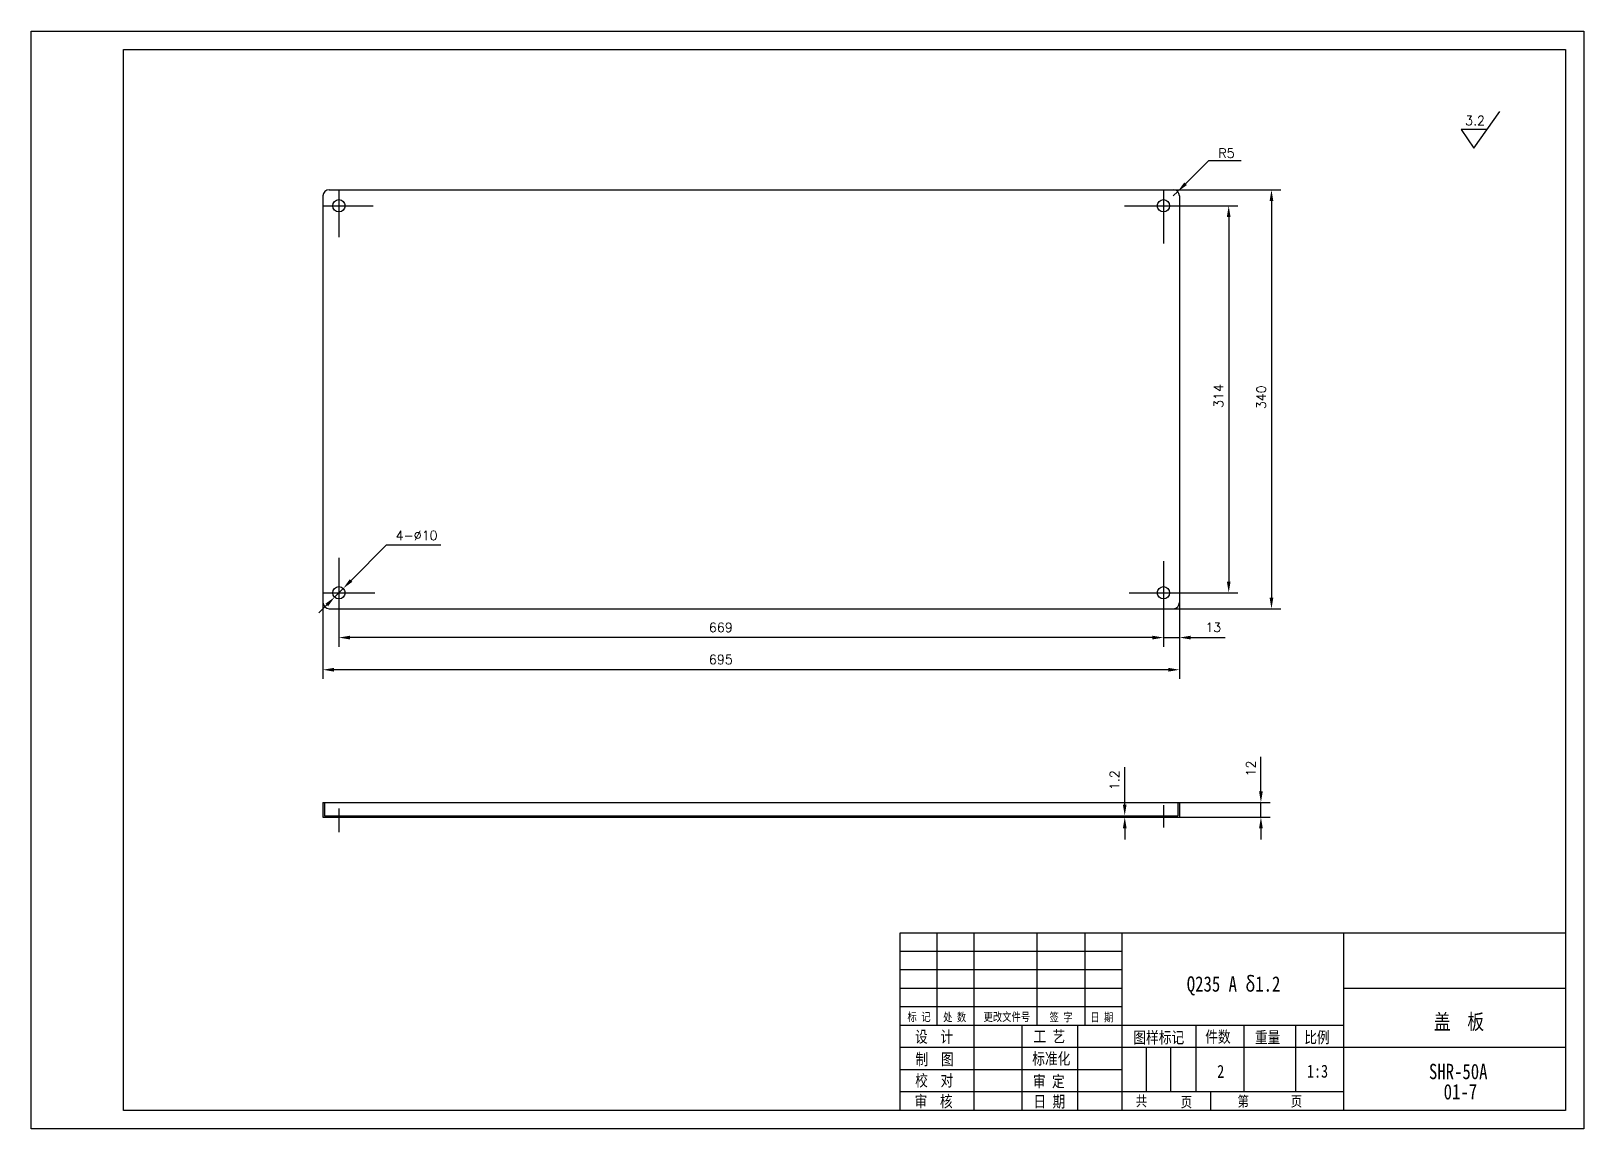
# Model space of a CAD drawing. Extents: x -56 to 1204, y 112 to 1003.
import ezdxf

# ---------------------------------------------------------------- set-up
doc = ezdxf.new("R2010")
doc.units = 0
doc.header["$LTSCALE"] = 10.5
doc.header["$MEASUREMENT"] = 0
doc.linetypes.add('CENTER', pattern=[2, 1.25, -0.25, 0.25, -0.25])
doc.layers.get('0').update_dxf_attribs({"color": 2, "linetype": 'CONTINUOUS'})
doc.layers.get('DEFPOINTS').update_dxf_attribs({"linetype": 'CONTINUOUS'})
for name, color, linetype in [('LINE_THIN', 2, 'CONTINUOUS'), ('PART', 3, 'CONTINUOUS'), ('SMPEN_THICK', 7, 'CONTINUOUS')]:
    doc.layers.add(name, color=color, linetype=linetype)
doc.styles.add('HZDX', font='', dxfattribs={"width": 0.8, "height": 0.5})
doc.styles.get("Standard").update_dxf_attribs({"font": 'txt.shx', "height": 7.5, "bigfont": 'hzfs.shx'})
doc.styles.get('HZDX').set_extended_font_data('SimSun')
doc.dimstyles.new('HZDX', dxfattribs={"dimscale": 0, "dimtxt": 5, "dimasz": 3.5, "dimexe": 5.25, "dimexo": 0, "dimgap": 1.5, "dimtad": 1, "dimdec": 4, "dimdsep": 46, "dimtxsty": 'HZDX', "dimcen": 0.09, "dimclrd": 2, "dimclre": 2, "dimclrt": 2, "dimadec": 0, "dimazin": 0, "dimtol": 1, "dimtp": 0.2, "dimtfac": 0.66667, "dimtdec": 4, "dimtmove": 0, "dimatfit": 1, "dimfxl": 1, "dimtvp": 5, "dimtolj": 1, "dimarcsym": 0})

# ---------------------------------------------------------------- blocks, each defined once
blk = doc.blocks.new('*D1')
at = {"layer": 'DEFPOINTS', "color": 0, "transparency": 16777216}
for p in [(871, 873.7), (871, 533.7), (950.7, 533.7)]:
    blk.add_point(p, dxfattribs=at)
at = {"layer": 'SMPEN_THICK', "color": 2, "lineweight": -2, "transparency": 16777216}
for p, q in [((871, 873.7), (958.2, 873.7)), ((950.7, 864.7), (950.7, 542.7)), ((871, 533.7), (958.2, 533.7))]:
    blk.add_line(p, q, dxfattribs=at)
at = {"layer": 'SMPEN_THICK', "color": 2, "transparency": 16777216}
for points in [[(949.2, 864.7), (952.2, 864.7), (950.7, 873.7)], [(949.2, 542.7), (952.2, 542.7), (950.7, 533.7)]]:
    blk.add_solid(points, dxfattribs=at)
at = {"layer": 'SMPEN_THICK', "color": 2, "transparency": 16777216, "insert": (942.4, 705.3), "char_height": 7.5, "attachment_point": 5, "rotation": 90}
blk.add_mtext('\\A1;340', dxfattribs=at)
blk = doc.blocks.new('*D2')
at = {"layer": 'DEFPOINTS', "color": 0, "transparency": 16777216}
for p in [(876, 860.7), (876, 546.7), (916, 546.7)]:
    blk.add_point(p, dxfattribs=at)
at = {"layer": 'SMPEN_THICK', "color": 2, "lineweight": -2, "transparency": 16777216}
for p, q in [((876, 860.7), (923.5, 860.7)), ((916, 851.7), (916, 555.7)), ((876, 546.7), (923.5, 546.7))]:
    blk.add_line(p, q, dxfattribs=at)
at = {"layer": 'SMPEN_THICK', "color": 2, "transparency": 16777216}
for points in [[(914.5, 851.7), (917.5, 851.7), (916, 860.7)], [(914.5, 555.7), (917.5, 555.7), (916, 546.7)]]:
    blk.add_solid(points, dxfattribs=at)
at = {"layer": 'SMPEN_THICK', "color": 2, "transparency": 16777216, "insert": (907.8, 706.3), "char_height": 7.5, "attachment_point": 5, "rotation": 90}
blk.add_mtext('\\A1;314', dxfattribs=at)
blk = doc.blocks.new('*D3')
at = {"layer": 'DEFPOINTS', "color": 0, "transparency": 16777216}
for p in [(194, 533.7), (863, 533.7), (194, 510.3)]:
    blk.add_point(p, dxfattribs=at)
at = {"layer": 'SMPEN_THICK', "color": 2, "lineweight": -2, "transparency": 16777216}
for p, q in [((194, 533.7), (194, 502.8)), ((863, 533.7), (863, 502.8)), ((854, 510.3), (203, 510.3))]:
    blk.add_line(p, q, dxfattribs=at)
at = {"layer": 'SMPEN_THICK', "color": 2, "transparency": 16777216}
for points in [[(203, 511.8), (203, 508.8), (194, 510.3)], [(854, 511.8), (854, 508.8), (863, 510.3)]]:
    blk.add_solid(points, dxfattribs=at)
at = {"layer": 'SMPEN_THICK', "color": 2, "transparency": 16777216, "insert": (503.9, 518.5), "char_height": 7.5, "attachment_point": 5}
blk.add_mtext('\\A1;669', dxfattribs=at)
blk = doc.blocks.new('*D4')
at = {"layer": 'DEFPOINTS', "color": 0, "transparency": 16777216}
for p in [(181, 538.7), (876, 538.7), (181, 484.2)]:
    blk.add_point(p, dxfattribs=at)
at = {"layer": 'SMPEN_THICK', "color": 2, "lineweight": -2, "transparency": 16777216}
for p, q in [((181, 538.7), (181, 476.7)), ((876, 538.7), (876, 476.7)), ((867, 484.2), (190, 484.2))]:
    blk.add_line(p, q, dxfattribs=at)
at = {"layer": 'SMPEN_THICK', "color": 2, "transparency": 16777216}
for points in [[(190, 485.7), (190, 482.7), (181, 484.2)], [(867, 485.7), (867, 482.7), (876, 484.2)]]:
    blk.add_solid(points, dxfattribs=at)
at = {"layer": 'SMPEN_THICK', "color": 2, "transparency": 16777216, "insert": (503.9, 492.5), "char_height": 7.5, "attachment_point": 5}
blk.add_mtext('\\A1;695', dxfattribs=at)
blk = doc.blocks.new('*D5')
at = {"color": 2, "linetype": 'ByBlock', "transparency": 16777216}
for p, q in [((1044.4, 365.1), (1044.4, 393.1)), ((978.3, 356.1), (1051.9, 356.1)), ((1044.4, 344.1), (1044.4, 356.1)), ((978.3, 344.1), (1051.9, 344.1)), ((1044.4, 335.1), (1044.4, 326.1))]:
    blk.add_line(p, q, dxfattribs=at)
for points in [[(1042.9, 365.1), (1045.9, 365.1), (1044.4, 356.1)], [(1042.9, 335.1), (1045.9, 335.1), (1044.4, 344.1)]]:
    blk.add_solid(points, dxfattribs=at)
at = {"layer": 'DEFPOINTS', "color": 0, "linetype": 'ByBlock', "transparency": 16777216}
for p in [(978.3, 356.1), (978.3, 344.1), (1044.4, 344.1)]:
    blk.add_point(p, dxfattribs=at)
at = {"color": 2, "linetype": 'ByBlock', "transparency": 16777216, "insert": (1036.2, 383.6), "char_height": 7.5, "attachment_point": 5, "rotation": 90}
blk.add_mtext('\\A1;12', dxfattribs=at)
blk = doc.blocks.new('*D6')
at = {"color": 2, "linetype": 'ByBlock', "transparency": 16777216}
for p, q in [((933.9, 354.3), (933.9, 384.8)), ((929.8, 344.1), (941.4, 344.1)), ((931, 345.3), (941.4, 345.3)), ((933.9, 344.1), (933.9, 345.3)), ((933.9, 335.1), (933.9, 326.1))]:
    blk.add_line(p, q, dxfattribs=at)
for points in [[(932.4, 354.3), (935.4, 354.3), (933.9, 345.3)], [(932.4, 335.1), (935.4, 335.1), (933.9, 344.1)]]:
    blk.add_solid(points, dxfattribs=at)
at = {"layer": 'DEFPOINTS', "color": 0, "linetype": 'ByBlock', "transparency": 16777216}
for p in [(929.8, 344.1), (931, 345.3), (933.9, 344.1)]:
    blk.add_point(p, dxfattribs=at)
at = {"color": 2, "linetype": 'ByBlock', "transparency": 16777216, "insert": (925.6, 374.1), "char_height": 7.5, "attachment_point": 5, "rotation": 90}
blk.add_mtext('\\A1;1.2', dxfattribs=at)
blk = doc.blocks.new('*D7')
at = {"layer": 'DEFPOINTS', "color": 0, "transparency": 16777216}
for p in [(863, 533.7), (876, 538.7), (876, 510.3)]:
    blk.add_point(p, dxfattribs=at)
at = {"layer": 'SMPEN_THICK', "color": 2, "lineweight": -2, "transparency": 16777216}
for p, q in [((863, 533.7), (863, 502.8)), ((876, 538.7), (876, 502.8)), ((854, 510.3), (845, 510.3)), ((863, 510.3), (876, 510.3)), ((885, 510.3), (913, 510.3))]:
    blk.add_line(p, q, dxfattribs=at)
at = {"layer": 'SMPEN_THICK', "color": 2, "transparency": 16777216}
for points in [[(854, 511.8), (854, 508.8), (863, 510.3)], [(885, 511.8), (885, 508.8), (876, 510.3)]]:
    blk.add_solid(points, dxfattribs=at)
at = {"layer": 'SMPEN_THICK', "color": 2, "transparency": 16777216, "insert": (903.5, 518.6), "char_height": 7.5, "attachment_point": 5}
blk.add_mtext('\\A1;13', dxfattribs=at)

msp = doc.modelspace()

# ---------------------------------------------------------------- hatches: boundary and pattern name
at = {"layer": 'SMPEN_THICK'}
h = msp.add_hatch(color=256, dxfattribs=at)
h.paths.add_polyline_path([(189.04566, 365.7489), (182.24566, 365.7489), (182.24566, 376.5489), (181.04566, 376.5489), (181.04566, 364.5489), (189.04566, 364.5489)])
h.paths.add_polyline_path([(560.68677, 365.7489), (199.04566, 365.7489), (199.04566, 364.5489), (560.68677, 364.5489)])
h = msp.add_hatch(color=256, dxfattribs=at)
h.paths.add_polyline_path([(858.04566, 365.7489), (560.68677, 365.7489), (560.68677, 364.5489), (858.04566, 364.5489)])
h.paths.add_polyline_path([(876.04566, 376.5489), (874.84566, 376.5489), (874.84566, 365.7489), (868.04566, 365.7489), (868.04566, 364.5489), (876.04566, 364.5489)])

# ---------------------------------------------------------------- linework, layer by layer
at = {"color": 2, "linetype": 'ByBlock'}
for p, q in [((880.96248, 878.57203), (899.83067, 897.37422)), ((871.04566, 868.6899), (874.58738, 872.21923)), ((203.90231, 556.63204), (232.69119, 585.67063)), ((190.52542, 543.13913), (197.56589, 550.24066)), ((184.189, 536.74775), (177.85258, 530.35636))]:
    msp.add_line(p, q, dxfattribs=at)
for points in [[(879.90368, 879.63455), (882.02128, 877.50951), (874.58738, 872.21923)], [(202.83708, 557.68811), (204.96754, 555.57597), (197.56589, 550.24066)], [(183.12377, 537.80382), (185.25423, 535.69168), (190.52542, 543.13913)]]:
    msp.add_solid(points, dxfattribs=at)
at = {"layer": 'DEFPOINTS', "color": 0, "linetype": 'ByBlock'}
for p in [(874.58738, 872.21923), (871.04566, 868.6899), (190.52542, 543.13913), (197.56589, 550.24066)]:
    msp.add_point(p, dxfattribs=at)
at = {"layer": 'LINE_THIN', "linetype": 'Continuous'}
for p, q in [((-55.77347, 111.5288), (-55.77347, 1002.52879)), ((-55.77347, 1002.52879), (1204.22651, 1002.52879)), ((1204.22651, 1002.52879), (1204.22651, 111.5288)), ((1204.22651, 111.5288), (-55.77347, 111.5288))]:
    msp.add_line(p, q, dxfattribs=at)
at = {"layer": 'PART', "linetype": 'Continuous'}
for p, q in [((19.22652, 126.5288), (19.22652, 987.52879)), ((19.22652, 987.52879), (1189.22651, 987.52879)), ((1189.22651, 987.52879), (1189.22651, 126.5288)), ((649.22651, 270.5288), (649.22651, 126.5288)), ((1189.22651, 270.5288), (649.22651, 270.5288)), ((679.22651, 270.5288), (679.22651, 195.5288)), ((709.22651, 270.5288), (709.22651, 126.5288)), ((760.22651, 270.5288), (760.22651, 195.5288)), ((799.22651, 270.5288), (799.22651, 195.5288)), ((829.22651, 270.5288), (829.22651, 126.5288)), ((1009.22651, 270.5288), (1009.22651, 126.5288)), ((1189.22651, 225.5288), (1009.22651, 225.5288)), ((748.22651, 195.5288), (748.22651, 126.5288)), ((793.22651, 195.5288), (793.22651, 126.5288)), ((889.22651, 195.5288), (889.22651, 141.5288)), ((928.22651, 195.5288), (928.22651, 141.5288)), ((970.22651, 195.5288), (970.22651, 141.5288)), ((849.02651, 177.5288), (849.02651, 141.5288)), ((868.82651, 177.5288), (868.82651, 141.5288)), ((1189.22651, 177.5288), (1009.22651, 177.5288)), ((901.22651, 141.5288), (901.22651, 126.5288)), ((1189.22651, 126.5288), (19.22652, 126.5288))]:
    msp.add_line(p, q, dxfattribs=at)
at = {"layer": 'SMPEN_THICK'}
for p, q in [((1114.81609, 907.39973), (1136.08976, 937.31701)), ((1125.62307, 922.59764), (1104.59559, 922.59764)), ((1104.59559, 922.59764), (1114.81609, 907.39973)), ((899.83067, 897.37422), (926.06557, 897.37422)), ((232.69119, 585.67063), (276.83965, 585.67063)), ((829.22651, 255.5288), (649.22651, 255.5288)), ((829.22651, 240.5288), (649.22651, 240.5288)), ((829.22651, 225.5288), (649.22651, 225.5288)), ((829.22651, 210.5288), (649.22651, 210.5288)), ((1009.22651, 195.5288), (649.22651, 195.5288)), ((1009.22651, 177.5288), (649.22651, 177.5288)), ((829.22651, 159.5288), (649.22651, 159.5288)), ((1009.22651, 141.5288), (649.22651, 141.5288))]:
    msp.add_line(p, q, dxfattribs=at)
at = {"layer": 'SMPEN_THICK', "color": 4}
for p, q in [((186.04566, 873.6899), (871.04566, 873.6899)), ((181.04566, 868.6899), (181.04566, 538.6899)), ((876.04566, 868.6899), (876.04566, 538.6899)), ((186.04566, 533.6899), (871.04566, 533.6899)), ((181.04566, 376.5489), (876.04566, 376.5489)), ((181.04566, 376.5489), (181.04566, 364.5489)), ((182.24566, 376.5489), (182.24566, 365.7489)), ((182.24566, 365.7489), (874.84566, 365.7489)), ((189.04566, 365.7489), (189.04566, 364.5489)), ((199.04566, 365.7489), (199.04566, 364.5489)), ((858.04566, 365.7489), (858.04566, 364.5489)), ((868.04566, 365.7489), (868.04566, 364.5489)), ((874.84566, 376.5489), (874.84566, 365.7489)), ((876.04566, 376.5489), (876.04566, 364.5489)), ((181.04566, 364.5489), (876.04566, 364.5489))]:
    msp.add_line(p, q, dxfattribs=at)
at = {"layer": 'SMPEN_THICK', "linetype": 'CENTER', "ltscale": 4}
for p, q in [((194.04566, 873.6899), (194.04566, 835.14549)), ((863.04566, 873.6899), (863.04566, 829.99208)), ((181.04566, 860.6899), (221.88709, 860.6899)), ((831.4284, 860.6899), (876.04566, 860.6899)), ((194.04566, 574.9594), (194.04566, 533.6899)), ((863.04566, 572.3827), (863.04566, 533.6899)), ((181.04566, 546.6899), (223.1762, 546.6899)), ((835.2957, 546.6899), (876.04566, 546.6899)), ((194.04566, 371.56031), (194.04566, 352.45159)), ((863.04566, 374.29004), (863.04566, 356.05955))]:
    msp.add_line(p, q, dxfattribs=at)
at = {"layer": 'SMPEN_THICK', "color": 4}
for centre in [(194.04566, 860.6899), (863.04566, 860.6899), (194.04566, 546.6899), (863.04566, 546.6899)]:
    msp.add_circle(centre, 5, dxfattribs=at)
for centre, start, end in [((186.04566, 868.6899), 90, 180), ((871.04566, 868.6899), 0, 90), ((186.04566, 538.6899), 180, 270), ((871.04566, 538.6899), 270, 0)]:
    msp.add_arc(centre, 5, start, end, dxfattribs=at)

# ---------------------------------------------------------------- texts
at = {"color": 2, "linetype": 'ByBlock', "char_height": 7.5, "attachment_point": 5}
for s, insert in [('3.2', (1115.83162, 929.85008)), ('\\A1;R5', (914.17429, 903.40498)), ('4-∅10', (257.0113, 593.1619))]:
    msp.add_mtext(s, dxfattribs=dict(at, insert=insert))
at = {"layer": 'SMPEN_THICK', "style": 'HZDX', "width": 0.8}
for s, height, p in [('Q235 A δ1.2', 12.474, (881.96761, 222.96126)), ('标 记', 6.75, (655.31386, 199.05278)), ('处 数', 6.75, (684.21425, 198.83661)), ('更改文件号', 6.75, (717.06415, 199.08206)), ('签 字', 6.75, (770.57904, 198.81358)), ('日 期', 6.75, (803.65059, 198.75019)), ('盖  板', 12.474, (1082.41367, 192.29881)), ('设  计', 9.45, (661.4708, 181.63061)), ('工 艺', 9.45, (757.54738, 181.91079)), ('图样标记', 9.45, (838.63827, 181.0705)), ('件数', 9.45, (896.91614, 181.62609)), ('重量', 9.45, (937.19624, 181.13213)), ('比例', 9.45, (977.30971, 181.19375)), ('制  图', 9.45, (661.91415, 163.36928)), ('标准化', 9.45, (756.559, 163.87302)), ('SHR-50A', 12.474, (1078.46437, 151.92582)), ('校  对', 9.45, (661.57457, 146.13038)), ('审 定', 9.45, (757.11484, 145.46305)), ('2', 10.5, (906.64639, 153.01043)), ('1:3', 10.5, (979.48721, 153.15609)), ('审  核', 9.45, (661.08038, 129.1964)), ('日 期', 9.45, (757.56821, 129.03304)), ('共', 8.505, (840.51181, 129.9193)), ('第', 8.505, (923.12026, 129.71792)), ('页', 8.505, (966.32828, 129.71792)), ('01-7', 12.474, (1090.39002, 135.49208)), ('页', 8.505, (877.03564, 129.10014))]:
    msp.add_text(s, height=height, dxfattribs=at).set_placement(p)

# ---------------------------------------------------------------- dimensions: what is measured, and where the dimension line sits
at = {"layer": 'SMPEN_THICK'}
for base, p1, p2, picture, middle in [((950.65286, 533.6899), (871.04566, 873.6899), (871.04566, 533.6899), '*D1', (950.65286, 705.34307)), ((916.04113, 546.6899), (876.04566, 860.6899), (876.04566, 546.6899), '*D2', (916.04113, 706.27798))]:
    dim = msp.add_linear_dim(base=base, p1=p1, p2=p2, angle=90, dimstyle='HZDX', override={"dimscale": 3, "dimtxt": 3, "dimasz": 3, "dimexe": 2.5, "dimtxsty": 'Standard', "dimtol": 0, "dimatfit": 2}, dxfattribs=at)
    dim.commit()
    dim.dimension.update_dxf_attribs({"geometry": picture, "text_midpoint": middle, "dimtype": 160})
for base, p1, p2, picture, middle in [((181.04566, 484.23245), (876.04566, 538.6899), (181.04566, 538.6899), '*D4', (503.86495, 484.23245)), ((194.04566, 510.26243), (863.04566, 533.6899), (194.04566, 533.6899), '*D3', (503.86495, 510.26243)), ((876.04566, 510.34681), (863.04566, 533.6899), (876.04566, 538.6899), '*D7', (903.54566, 510.34681))]:
    dim = msp.add_linear_dim(base=base, p1=p1, p2=p2, dimstyle='HZDX', override={"dimscale": 3, "dimtxt": 3, "dimasz": 3, "dimexe": 2.5, "dimtxsty": 'Standard', "dimtol": 0, "dimatfit": 2}, dxfattribs=at)
    dim.commit()
    dim.dimension.update_dxf_attribs({"geometry": picture, "text_midpoint": middle, "dimtype": 160})
for base, p1, p2, picture, middle in [((831.60048, 364.5489), (828.77662, 365.7489), (827.57662, 364.5489), '*D6', (831.60048, 394.4989)), ((942.1333, 364.5489), (876.04566, 376.5489), (876.04566, 364.5489), '*D5', (942.1333, 404.0489))]:
    dim = msp.add_linear_dim(base=base, p1=p1, p2=p2, angle=90, dimstyle='HZDX', override={"dimscale": 3, "dimtxt": 3, "dimasz": 3, "dimexe": 2.5, "dimtxsty": 'Standard', "dimtol": 0, "dimatfit": 2}, dxfattribs=at)
    dim.commit()
    dim.dimension.update_dxf_attribs({"geometry": picture, "text_midpoint": middle, "dimtype": 160, "insert": (-102.27258, 20.44262)})

doc.saveas('drawing.dxf')
